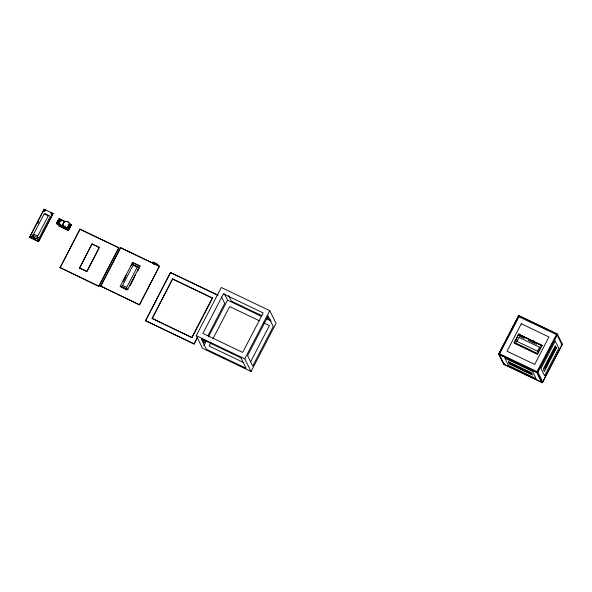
<?xml version="1.0" encoding="UTF-8"?>
<svg xmlns="http://www.w3.org/2000/svg" width="592" height="592" viewBox="0 0 592 592"><rect width="100%" height="100%" fill="white"/><g stroke="black" fill="none" stroke-linecap="round" stroke-linejoin="round"><path stroke-width="0.89" d="M68.598 228.327L69.479 227.691M69.775 225.619L69.886 226.055M60.399 219.395C59.762 217.501 57.387 219.676 59.037 219.595C60.155 221.867 56.64 219.188 57.306 222.03C58.815 222.015 57.55 224.028 56.788 222.866C55.285 224.435 60.576 224.849 56.418 223.391M69.886 225.633C73.497 225.086 68.561 221.956 68.79 226.262L70.241 226.958L70.219 226.255M71.403 225.012L71.188 224.553L71.114 225.582L69.967 225.234L70.167 226.366M68.287 230.488L58.697 225.774L68.287 230.488L70.788 225.774M544.573 367.736L555.141 347.378M32.005 234.869L39.028 238.258L50.357 216.139M56.64 223.732L56.721 222.688L57.061 223.088M65.771 221.748L60.169 219.099L57.683 223.835L67.244 228.46L68.583 226.1M71.329 224.856L69.93 224.072M120.983 286.114L127.998 289.503M38.569 240.056L37.984 240.478M64.928 225.922L65.016 225.989M65.164 226.174L65.423 226.188M68.235 224.797L68.028 224.975M67.68 226.869A2.405 2.324 -26.3 0 0 68.073 226.558L68.295 226.484M68.776 225.855L68.487 225.737M29.6 237.17L44.104 209.242L53.073 213.534L38.621 241.566L29.6 237.17L38.621 241.566M29.652 237.274L44.104 209.242M30.688 236.622C31.339 235.172 32.116 237.969 30.777 237.029M37.91 223.51L38.746 221.882M45.029 210.841L44.267 211.048M33.589 234.225L44.163 213.875M37.703 236.186L48.27 215.828M38.547 240.167L38.103 240.485M38.576 241.462L53.073 213.534M58.948 221.896C57.713 220.313 56.536 221.748 57.957 222.266M60.214 219.454L57.868 224.19M61.42 219.935L60.976 221.082A1.376 1.325 -26.3 0 0 59.829 223.288L59.304 224.294L59.755 223.147A1.376 1.325 -26.3 0 1 60.902 220.934L61.42 219.935L65.216 221.748M68.709 225.73L68.724 225.7A2.405 2.324 -26.3 0 1 67.192 227.291M68.983 225.337L69.738 223.65M69.797 227.824C70.3 226.477 67.088 225.767 70.241 226.958M68.665 226.499L67.384 228.741L68.924 229.37L69.323 228.69L68.554 228.305M68.25 230.236L70.5 225.9M69.397 228.897L68.827 229.548L67.614 228.83M70.648 226.492L69.863 227.994L69.619 227.705M60.044 267.584L80.001 229.148L118.807 247.7L98.945 286.328L60.044 267.584L98.945 286.328M60.14 267.776L80.001 229.148M79.557 267.895L92.012 243.911L99.286 247.389L86.832 271.373L79.654 268.087L86.928 271.565L98.968 248.381M79.654 268.087L92.012 243.911M98.849 286.136L118.807 247.7M100.647 286.106L120.605 247.671L159.411 266.222L139.549 304.85L100.647 286.106L139.549 304.85M101.173 285.477L120.605 247.671M126.725 289.703L120.169 286.417L132.623 262.434L139.897 265.912L137.499 270.899M123.166 281.015L126.488 274.614M131.054 265.823L132.712 262.619L139.993 266.097M123.513 281.244L125.201 277.996M122.566 285.47L133.141 265.112M126.681 287.431L137.248 267.073M139.897 265.912L127.443 289.895L120.169 286.417M130.025 285.292L135.42 274.895M130.122 285.418L133.918 278.114M137.707 270.81L139.394 267.451M139.453 304.658L159.411 266.222M197.491 337.507L194.102 344.033L145.506 320.649L170.511 272.498L218.189 295.297M145.595 320.842L170.511 272.498M152.122 318.407L191.986 337.61L152.122 318.407L172.62 278.921L212.491 298.124L192.407 336.804M152.211 318.592L172.62 278.921M191.897 337.425L212.395 297.931M196.278 335.642L221.282 287.49L269.789 310.674L276.05 323.343L251.045 371.495L202.538 348.303L196.278 335.642L244.785 358.833L251.045 371.495M194.102 344.033L197.402 337.314M205.483 340.415L204.225 342.835L202.249 338.839M207.992 335.583L224.731 303.341L221.571 296.955M203.811 345.854L206.356 340.962M208.473 336.878L227.543 300.151L224.412 293.817M210.826 342.835L209.154 346.061L243.956 362.696M212.92 338.809L229.659 306.567L259.488 320.834M244.785 358.833L269.789 310.674M250.601 361.853L269.434 325.585L263.632 322.81M498.59 354.075L518.592 315.551L557.39 334.103L562.4 344.233L542.398 382.758L503.592 364.206L498.59 354.075L537.388 372.627L542.398 382.758M518.681 315.743L498.679 354.268L537.484 372.819L557.486 334.295L518.592 315.551M518.599 334.191L514.1 342.857L537.477 354.179L541.88 345.321L518.599 334.191L541.976 345.513M518.696 334.376L514.189 343.049L537.477 354.179M503.592 364.206L503.97 363.481M504.229 364.361L504.599 363.643M517.238 339.912L515.713 343.071L537.839 353.653M517.001 341.443L519.117 337.359M509.416 363.991L508.284 361.712L531.572 372.842L532.696 375.121L509.416 363.991L509.786 363.266L509.039 361.749M532.955 342.206L533.784 340.607M537.499 351.248L539.623 347.164M537.381 353.986L541.88 345.321M532.534 371.413L504.887 358.197L508.454 365.412L536.1 378.636L532.534 371.413L532.904 370.696M537.388 372.627L557.39 334.103M545.106 368.801L555.577 348.473L555.089 347.423M544.455 371.125L556.458 348.015L555.333 345.735L543.33 368.846L544.455 371.125L543.73 370.777M541.576 382.217L541.954 381.5L542.679 381.847M562.304 344.041L542.302 382.565L503.496 364.013M59.141 218.914L58.504 219.573L59.207 219.854M132.364 264.202L139.335 267.384M58.312 220.683C56.418 219.884 60.843 222.91 57.705 220.89M531.083 373.944L510.607 364.132M30.821 236.43L31.583 236.585L30.873 237.089M32.789 235.202L32.974 237.185L36.127 238.687L37.881 237.636M32.974 237.185L36.253 238.946L38.006 237.888M125.689 289.584L126.858 288.881M125.815 289.836L126.984 289.133M51.704 214.489L52.029 213.86M510.045 363.066L530.521 372.805L531.039 373.87M517.045 341.436L537.477 351.167M33.64 234.21L37.673 236.104M122.618 285.455L126.651 287.349M44.622 210.323C44.267 212.646 45.258 208.969 44.237 211.07M69.405 228.882L68.62 228.431M510.089 363.074L510.667 364.102M70.655 226.455L69.871 226.018M58.356 220.594L59.037 220.483L59.193 219.824M57.106 223.006L57.787 222.888L57.875 222.104M153.498 264.128L154.12 264.358M44.689 210.227L45.103 210.826M51.526 214.6L51.193 213.786L52.081 213.956L51.756 214.593L51.112 214.001L52.029 213.86M561.201 344.418L561.934 344.766M561.297 344.603L562.023 344.951L557.02 334.828L518.311 316.461M555.733 347.667L556.458 348.015M518.252 334.369L542.242 345.839M519.369 336.108L524.275 338.454M528.36 340.407L536.53 344.315M519.154 337.477L539.527 347.215M44.156 209.346L45.85 210.153M53.125 213.638L50.697 212.476L51.016 213.105M120.701 247.863L159.507 266.415M262.004 315.758L231.346 301.099L228.579 295.504M266.977 318.133L270.292 319.717M61.494 220.076L64.528 221.526M80.09 229.341L118.896 247.893M170.6 272.69L217.464 295.09M227.543 300.151L261.25 316.261M266.185 318.622L271.114 320.982M45.081 213.616L49.602 215.784M44.2 213.978L48.181 215.88M68.62 226.41L70.078 227.128M59.237 224.146L64.543 226.684M172.716 279.106L212.491 298.124M92.108 244.096L99.382 247.582M133.178 265.223L137.152 267.125M145.506 320.649L194.006 343.841M69.597 227.765L68.716 227.646L68.635 228.46M37.932 240.544L37.873 239.612L38.621 240.049M156.199 264.572L154.068 263.61M37.836 240.478L38.029 239.671L38.621 240.16M30.821 237.133L30.614 236.741M544.581 367.699L545.091 368.727M556.761 333.947L536.663 372.279L541.673 382.41M519.413 316.091L499.315 354.423L504.317 364.554M519.317 333.992L520.131 335.634M542.775 382.032L537.765 371.902L499.056 353.542M518.962 334.147L519.754 335.753M32.974 236.112L33.093 237.436M152.603 263.114A3.293 0.511 27.4 0 1 155.015 263.462A3.293 0.511 27.4 0 1 157.768 265.675M152.854 262.626A3.293 0.511 27.4 0 1 153.565 262.241A3.293 0.511 27.4 0 1 157.42 264.224A3.293 0.511 27.4 0 1 157.746 265.142M67.991 221.867A3.293 3.182 -26.3 0 1 68.672 226.699A3.293 3.182 -26.3 0 1 63.684 226.699A3.293 3.182 -26.3 0 1 64.632 221.867M65.172 221.623A3.293 3.182 -26.3 0 1 67.473 221.623M68.62 225.73A2.405 2.324 -26.3 0 1 68.391 226.166M223.399 293.906L202.893 333.4L242.668 352.41L263.174 312.924L223.399 293.906M268.102 316.15L247.597 355.637L252.732 366.019L273.238 326.532L268.102 316.15M521.293 323.757L507.041 351.204L534.687 364.42L548.939 336.974L521.293 323.757M555.237 341.096L540.984 368.542L544.551 375.765L558.804 348.311L555.237 341.096M528.686 369.149C527.442 368.786 530.217 370.052 528.686 369.149M240.981 357.886L201.206 338.868L206.342 349.25L246.117 368.268L240.981 357.886M65.409 227.631A3.293 3.182 -26.3 0 0 69.316 223.502A3.293 3.182 -26.3 0 0 63.803 222.348A3.293 3.182 -26.3 0 0 65.409 227.631"/></g></svg>
